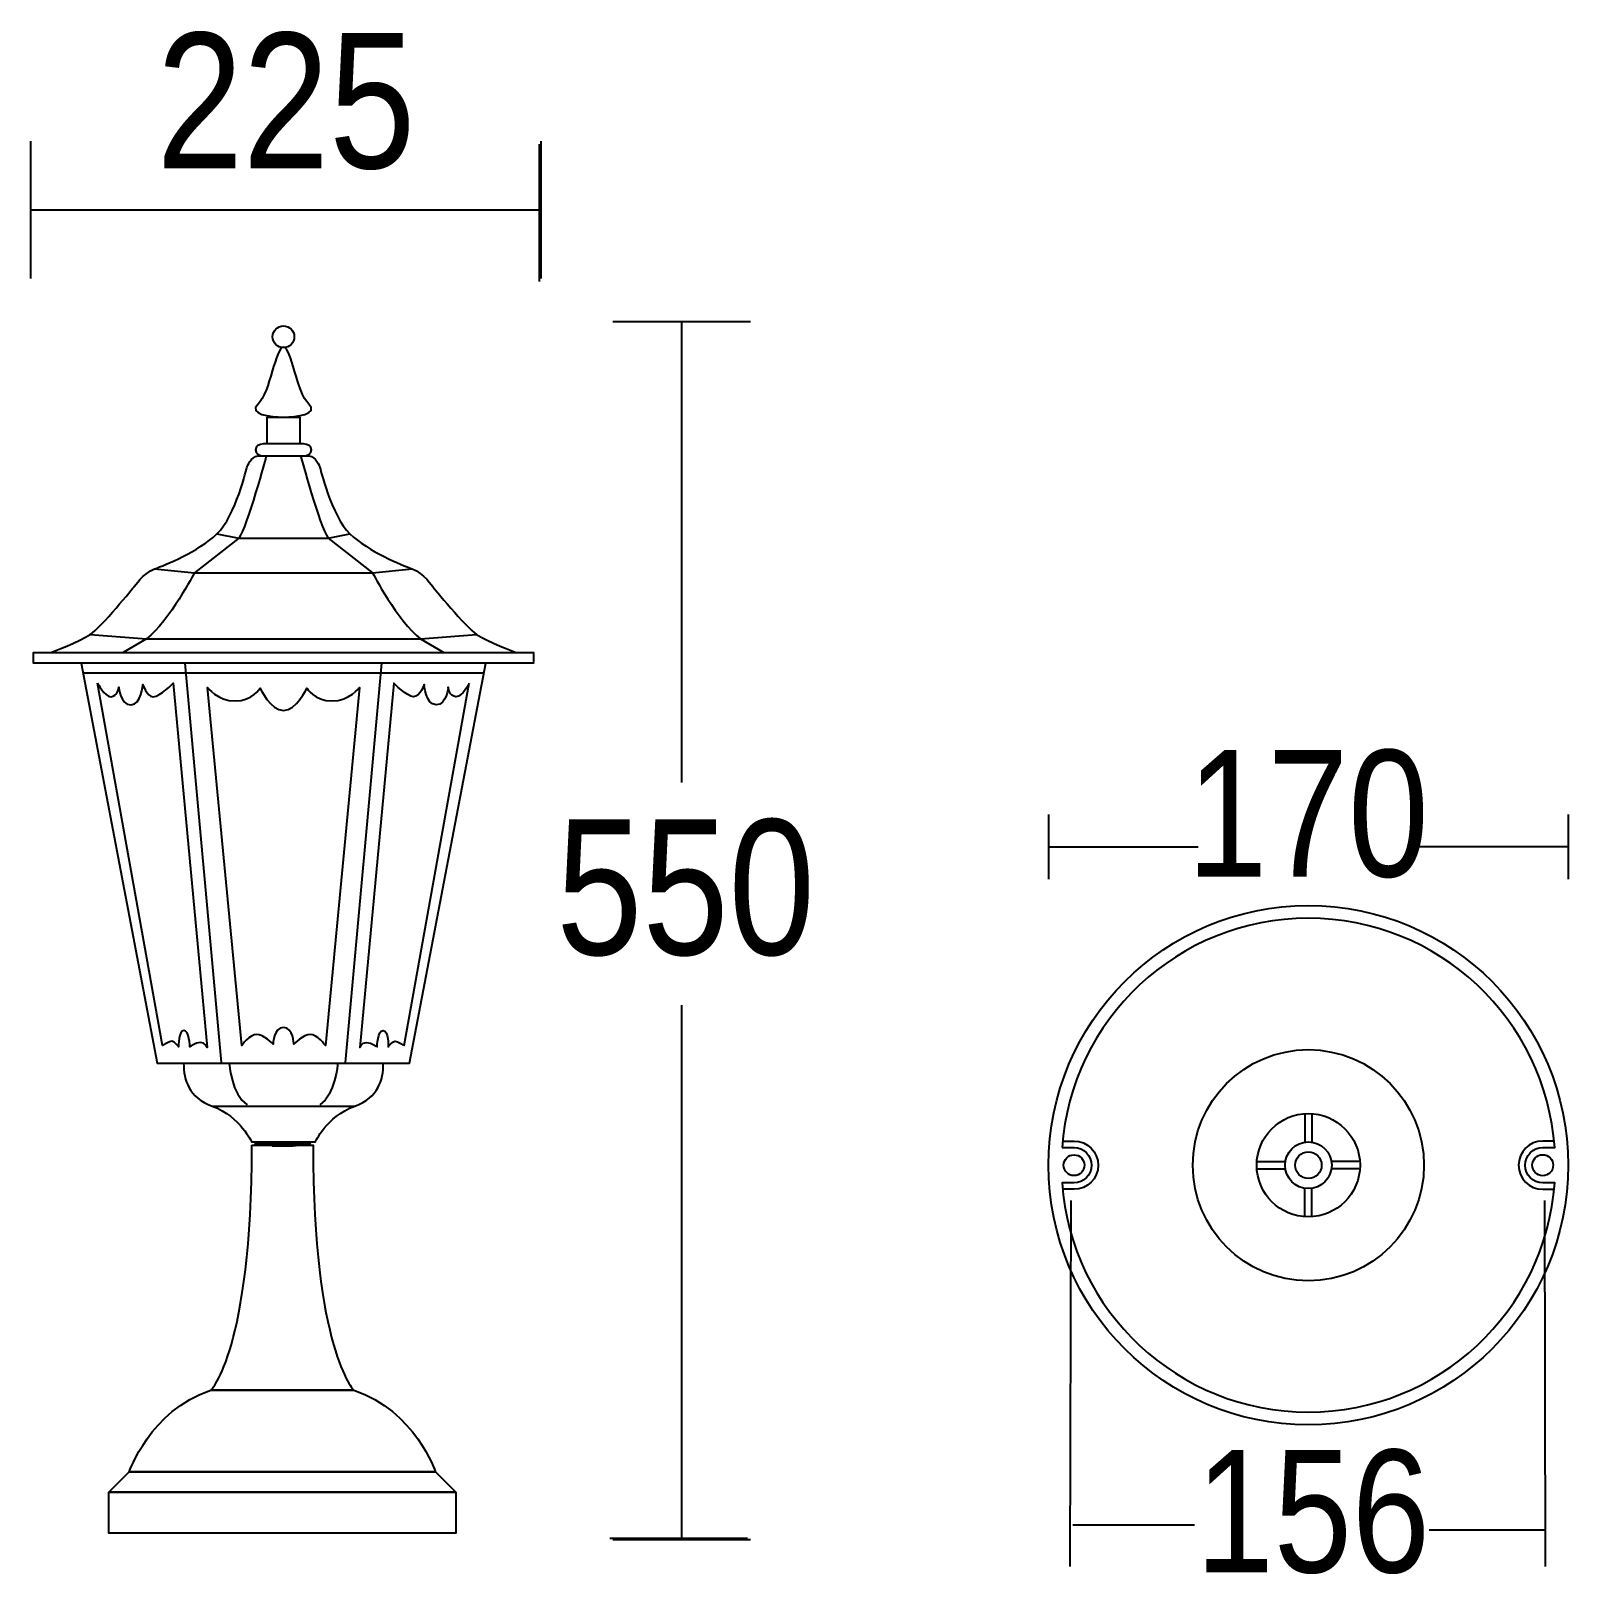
# Model space of a CAD drawing. Extents: x 0 to 181, y 7 to 189.
import ezdxf

# ---------------------------------------------------------------- set-up
doc = ezdxf.new("R2010")
doc.units = 0
doc.layers.add('LIVELLO_1', color=160, linetype='Continuous')
doc.styles.add('STD', font='txt')

# ---------------------------------------------------------------- blocks, each defined once
blk = doc.blocks.new('AI9-BLK1')
at = {"layer": 'LIVELLO_1', "color": 7}
for p, q in [((-90.25, 63.33), (-90.25, 79.48)), ((-30.47, 62.98), (-30.47, 79.13)), ((-30.29, 63.33), (-30.29, 79.48)), ((-90.25, 71.41), (-53.92, 71.4)), ((-72.29, 71.41), (-30.26, 71.4)), ((-21.86, 58.29), (-5.71, 58.29)), ((-13.79, 58.29), (-13.79, 4.13)), ((-67.85, -28.79), (-72.13, 18.15)), ((-53.29, -28.79), (-49.01, 18.15)), ((29.33, -7.23), (29.33, 0.34)), ((90.36, 0.34), (90.36, -7.23)), ((29.33, -3.45), (46.88, -3.45)), ((90.36, -3.45), (72.8, -3.45)), ((-13.79, -22.04), (-13.79, -84.87)), ((59.42, -34.83), (59.42, -38.1)), ((60.26, -34.83), (60.26, -38.1)), ((-57.4, -38.22), (-63.92, -38.22)), ((-61.88, -38.57), (-63.75, -38.4)), ((-57.57, -38.4), (-63.75, -38.4)), ((-61.88, -38.57), (-60.98, -38.57)), ((-60.98, -38.57), (-60.66, -38.57)), ((-60.66, -38.57), (-60.34, -38.57)), ((53.81, -40.44), (57.08, -40.44)), ((53.81, -41.28), (57.08, -41.28)), ((65.87, -40.44), (62.61, -40.44)), ((65.87, -41.28), (62.61, -41.28)), ((31.85, -88.03), (31.97, -45.02)), ((59.42, -46.89), (59.42, -43.62)), ((60.26, -46.89), (60.26, -43.62)), ((87.72, -88.03), (87.61, -45.02)), ((32.15, -83.14), (46.48, -83.13)), ((-22.22, -84.67), (-6.06, -84.67)), ((-21.86, -84.85), (-5.71, -84.85)), ((87.61, -83.75), (74.05, -83.75))]:
    blk.add_line(p, q, dxfattribs=at)
for points in [[(-60.57, 43.9), (-62.49, 43.9), (-62.49, 47.06), (-60.57, 47.06), (-58.66, 47.06), (-58.66, 43.9)], [(-60.66, -38.57), (-60.66, -38.57), (-60.66, -38.57)], [(-78.69, -76.91), (-42.7, -76.91), (-40.3, -79.3), (-81.08, -79.3)], [(-81.08, -79.3), (-40.3, -79.3), (-40.3, -84.1), (-81.08, -84.1)]]:
    blk.add_lwpolyline(points, close=True, dxfattribs=at)
for points in [[(-68.38, 33.34), (-65.81, 32.85), (-60.57, 32.85), (-55.33, 32.85), (-52.76, 33.34)], [(-75.71, 29.22), (-71.04, 28.74), (-60.57, 28.74), (-50.1, 28.74), (-45.43, 29.22)], [(-83.26, 21.5), (-76.67, 21.02), (-60.57, 21.02), (-44.46, 21.02), (-37.88, 21.5)], [(-87.87, 19.41), (-60.57, 19.41), (-33.28, 19.41)], [(-84.32, 18.13), (-75.39, -28.87), (-60.57, -28.87), (-45.76, -28.87), (-36.81, 18.13)], [(-37, 16.97), (-49.1, 16.97), (-60.57, 16.97), (-72.05, 16.97), (-84.14, 16.97)], [(-68.94, -33.92), (-60.57, -33.92), (-52.2, -33.92)], [(-60.34, -38.57), (-59.44, -38.57), (-57.57, -38.4)]]:
    blk.add_lwpolyline(points, dxfattribs=at)
for centre, radius in [((-60.57, 56.5), 1.27), ((59.84, -40.86), 30.52), ((59.84, -40.86), 13.58), ((59.84, -40.86), 6.07), ((32.31, -40.86), 1.22), ((59.84, -40.86), 2.74), ((59.84, -40.86), 1.56), ((87.37, -40.86), 1.23)]:
    blk.add_circle(centre, radius, dxfattribs=at)
for points, knots in [([(-60.57, 47.06), (-62.14, 47.06), (-64.75, 47.41), (-63.56, 48.57), (-62.1, 49.98), (-61.55, 55.28), (-60.57, 55.28), (-59.59, 55.28), (-59.04, 49.98), (-57.58, 48.57), (-56.39, 47.41), (-59, 47.06), (-60.57, 47.06)], [0, 0, 0, 0, 1, 1, 1, 2, 2, 2, 3, 3, 3, 4, 4, 4, 4]), ([(-60.57, 42.51), (-60.57, 42.51), (-62.91, 42.51), (-62.91, 42.51), (-63.44, 42.51), (-63.86, 42.82), (-63.86, 43.21), (-63.86, 43.59), (-63.44, 43.91), (-62.91, 43.91), (-62.91, 43.91), (-60.57, 43.91), (-60.57, 43.91), (-60.57, 43.91), (-58.23, 43.91), (-58.23, 43.91), (-57.7, 43.91), (-57.27, 43.59), (-57.27, 43.21), (-57.27, 42.82), (-57.7, 42.51), (-58.23, 42.51), (-58.23, 42.51), (-60.57, 42.51), (-60.57, 42.51)], [0, 0, 0, 0, 1, 1, 1, 2, 2, 2, 3, 3, 3, 4, 4, 4, 5, 5, 5, 6, 6, 6, 7, 7, 7, 8, 8, 8, 8]), ([(-60.57, 42.49), (-60.57, 42.49), (-63.56, 42.49), (-63.56, 42.49), (-64.36, 42.49), (-64.85, 41.21), (-64.85, 41.21), (-64.85, 41.21), (-66.19, 35.43), (-68.38, 33.34), (-70.56, 31.24), (-74.43, 29.7), (-75.71, 29.22), (-77, 28.74), (-78.12, 27.13), (-78.12, 27.13), (-78.12, 27.13), (-82.05, 22.31), (-83.26, 21.5), (-84.48, 20.7), (-87.87, 19.41), (-87.87, 19.41), (-87.87, 19.41), (-89.95, 19.41), (-89.95, 19.41), (-89.95, 19.41), (-89.95, 18.13), (-89.95, 18.13), (-89.95, 18.13), (-60.57, 18.13), (-60.57, 18.13), (-60.57, 18.13), (-31.19, 18.13), (-31.19, 18.13), (-31.19, 18.13), (-31.19, 19.41), (-31.19, 19.41), (-31.19, 19.41), (-33.28, 19.41), (-33.28, 19.41), (-33.28, 19.41), (-36.65, 20.7), (-37.88, 21.5), (-39.1, 22.31), (-43.02, 27.13), (-43.02, 27.13), (-43.02, 27.13), (-44.15, 28.74), (-45.43, 29.22), (-46.72, 29.7), (-50.57, 31.24), (-52.76, 33.34), (-54.94, 35.43), (-56.3, 41.21), (-56.3, 41.21), (-56.3, 41.21), (-56.77, 42.49), (-57.58, 42.49), (-57.58, 42.49), (-60.57, 42.49), (-60.57, 42.49)], [0, 0, 0, 0, 1, 1, 1, 2, 2, 2, 3, 3, 3, 4, 4, 4, 5, 5, 5, 6, 6, 6, 7, 7, 7, 8, 8, 8, 9, 9, 9, 10, 10, 10, 11, 11, 11, 12, 12, 12, 13, 13, 13, 14, 14, 14, 15, 15, 15, 16, 16, 16, 17, 17, 17, 18, 18, 18, 19, 19, 19, 20, 20, 20, 20]), ([(-62.6, 42.49), (-62.6, 42.49), (-64.85, 34.14), (-65.81, 32.85), (-65.81, 32.85), (-71.04, 28.74), (-71.04, 28.74), (-71.04, 28.74), (-73.95, 23.11), (-76.67, 21.02), (-76.67, 21.02), (-79.41, 19.41), (-79.41, 19.41)], [0, 0, 0, 0, 1, 1, 1, 2, 2, 2, 3, 3, 3, 4, 4, 4, 4]), ([(-58.54, 42.49), (-58.54, 42.49), (-56.3, 34.14), (-55.33, 32.85), (-55.33, 32.85), (-50.1, 28.74), (-50.1, 28.74), (-50.1, 28.74), (-47.2, 23.11), (-44.46, 21.02), (-44.46, 21.02), (-41.73, 19.41), (-41.73, 19.41)], [0, 0, 0, 0, 1, 1, 1, 2, 2, 2, 3, 3, 3, 4, 4, 4, 4]), ([(-82.4, 15.8), (-82.4, 15.8), (-74.77, -26.78), (-74.77, -26.78), (-74.77, -26.78), (-73.98, -26.3), (-73.67, -26.3), (-73.37, -26.3), (-72.9, -26.94), (-72.9, -26.94), (-72.9, -26.94), (-72.9, -25.01), (-72.27, -25.01), (-71.65, -25.01), (-71.56, -26.95), (-71.56, -26.95), (-71.56, -26.95), (-70.97, -26.44), (-70.35, -26.44), (-69.72, -26.44), (-69.53, -27.03), (-69.53, -27.03), (-69.53, -27.03), (-73.52, 15.8), (-73.52, 15.8), (-73.52, 15.8), (-75.08, 14.2), (-75.86, 14.2), (-76.64, 14.2), (-77.1, 15.64), (-77.1, 15.64), (-77.1, 15.64), (-77.26, 13.24), (-78.5, 13.24), (-79.75, 13.24), (-79.91, 15.32), (-79.91, 15.32), (-79.91, 15.32), (-80.06, 14.2), (-80.84, 14.2), (-81.63, 14.2), (-82.4, 15.8), (-82.4, 15.8)], [0, 0, 0, 0, 1, 1, 1, 2, 2, 2, 3, 3, 3, 4, 4, 4, 5, 5, 5, 6, 6, 6, 7, 7, 7, 8, 8, 8, 9, 9, 9, 10, 10, 10, 11, 11, 11, 12, 12, 12, 13, 13, 13, 14, 14, 14, 14]), ([(-60.57, 12.57), (-62.08, 12.57), (-63.32, 15.21), (-63.32, 15.21), (-63.32, 15.21), (-64.17, 13.7), (-66.26, 13.7), (-68.34, 13.7), (-69.51, 15.3), (-69.51, 15.3), (-69.51, 15.3), (-65.48, -26.78), (-65.48, -26.78), (-65.48, -26.78), (-64.53, -25.49), (-63.72, -25.49), (-62.92, -25.49), (-61.79, -26.62), (-61.79, -26.62), (-61.79, -26.62), (-61.76, -24.69), (-60.57, -24.69), (-59.39, -24.69), (-59.35, -26.62), (-59.35, -26.62), (-59.35, -26.62), (-58.22, -25.49), (-57.41, -25.49), (-56.61, -25.49), (-55.65, -26.78), (-55.65, -26.78), (-55.65, -26.78), (-51.63, 15.3), (-51.63, 15.3), (-51.63, 15.3), (-52.8, 13.7), (-54.88, 13.7), (-56.97, 13.7), (-57.82, 15.21), (-57.82, 15.21), (-57.82, 15.21), (-59.06, 12.57), (-60.57, 12.57)], [0, 0, 0, 0, 1, 1, 1, 2, 2, 2, 3, 3, 3, 4, 4, 4, 5, 5, 5, 6, 6, 6, 7, 7, 7, 8, 8, 8, 9, 9, 9, 10, 10, 10, 11, 11, 11, 12, 12, 12, 13, 13, 13, 14, 14, 14, 14]), ([(-38.74, 15.8), (-38.74, 15.8), (-46.37, -26.78), (-46.37, -26.78), (-46.37, -26.78), (-47.15, -26.3), (-47.47, -26.3), (-47.78, -26.3), (-48.25, -26.94), (-48.25, -26.94), (-48.25, -26.94), (-48.25, -25.01), (-48.87, -25.01), (-49.49, -25.01), (-49.58, -26.95), (-49.58, -26.95), (-49.58, -26.95), (-50.17, -26.44), (-50.8, -26.44), (-51.42, -26.44), (-51.61, -27.03), (-51.61, -27.03), (-51.61, -27.03), (-47.61, 15.8), (-47.61, 15.8), (-47.61, 15.8), (-46.06, 14.2), (-45.28, 14.2), (-44.5, 14.2), (-44.03, 15.64), (-44.03, 15.64), (-44.03, 15.64), (-43.88, 13.24), (-42.63, 13.24), (-41.39, 13.24), (-41.23, 15.32), (-41.23, 15.32), (-41.23, 15.32), (-41.08, 14.2), (-40.3, 14.2), (-39.52, 14.2), (-38.74, 15.8), (-38.74, 15.8)], [0, 0, 0, 0, 1, 1, 1, 2, 2, 2, 3, 3, 3, 4, 4, 4, 5, 5, 5, 6, 6, 6, 7, 7, 7, 8, 8, 8, 9, 9, 9, 10, 10, 10, 11, 11, 11, 12, 12, 12, 13, 13, 13, 14, 14, 14, 14]), ([(30.9, -38.79), (31.96, -23.73), (44.51, -11.84), (59.84, -11.84), (75.17, -11.84), (87.72, -23.73), (88.78, -38.79), (88.78, -38.79), (87.37, -38.79), (87.37, -38.79), (86.23, -38.79), (85.3, -39.72), (85.3, -40.86), (85.3, -42), (86.23, -42.93), (87.37, -42.93), (87.37, -42.93), (88.78, -42.93), (88.78, -42.93), (87.72, -57.99), (75.17, -69.87), (59.84, -69.87), (44.51, -69.87), (31.96, -57.99), (30.9, -42.93), (30.9, -42.93), (32.31, -42.93), (32.31, -42.93), (33.46, -42.93), (34.38, -42), (34.38, -40.86), (34.38, -39.72), (33.46, -38.79), (32.31, -38.79), (32.31, -38.79), (30.9, -38.79), (30.9, -38.79)], [0, 0, 0, 0, 1, 1, 1, 2, 2, 2, 3, 3, 3, 4, 4, 4, 5, 5, 5, 6, 6, 6, 7, 7, 7, 8, 8, 8, 9, 9, 9, 10, 10, 10, 11, 11, 11, 12, 12, 12, 12]), ([(-72.3, -28.88), (-72.3, -30.89), (-71.69, -32.89), (-68.94, -33.92), (-65.59, -35.18), (-64.32, -38.11), (-64.32, -38.11), (-64.32, -38.11), (-60.57, -38.11), (-60.57, -38.11), (-60.57, -38.11), (-56.82, -38.11), (-56.82, -38.11), (-56.82, -38.11), (-55.56, -35.18), (-52.2, -33.92), (-49.44, -32.89), (-48.84, -30.89), (-48.84, -28.88)], [0, 0, 0, 0, 1, 1, 1, 2, 2, 2, 3, 3, 3, 4, 4, 4, 5, 5, 5, 6, 6, 6, 6]), ([(30.93, -38.02), (30.93, -38.02), (32.31, -38.02), (32.31, -38.02), (33.88, -38.02), (35.15, -39.29), (35.15, -40.86), (35.15, -42.42), (33.88, -43.69), (32.31, -43.69), (32.31, -43.69), (30.93, -43.69), (30.93, -43.69)], [0, 0, 0, 0, 1, 1, 1, 2, 2, 2, 3, 3, 3, 4, 4, 4, 4]), ([(88.75, -38.02), (88.75, -38.02), (87.37, -38.02), (87.37, -38.02), (85.81, -38.02), (84.54, -39.29), (84.54, -40.86), (84.54, -42.42), (85.81, -43.69), (87.37, -43.69), (87.37, -43.69), (88.75, -43.69), (88.75, -43.69)], [0, 0, 0, 0, 1, 1, 1, 2, 2, 2, 3, 3, 3, 4, 4, 4, 4]), ([(-64.29, -38.52), (-64.29, -62.51), (-69.09, -67.31), (-69.09, -67.31), (-69.09, -67.31), (-52.3, -67.31), (-52.3, -67.31), (-52.3, -67.31), (-57.09, -62.51), (-57.09, -38.52), (-57.09, -38.52), (-64.29, -38.52), (-64.29, -38.52)], [0, 0, 0, 0, 1, 1, 1, 2, 2, 2, 3, 3, 3, 4, 4, 4, 4]), ([(-60.97, -38.57), (-60.97, -38.57), (-60.97, -38.57), (-60.98, -38.57), (-60.98, -38.57), (-60.98, -38.57), (-60.98, -38.57), (-60.98, -38.57), (-60.98, -38.57), (-60.98, -38.57), (-60.97, -38.57), (-60.97, -38.57), (-60.97, -38.57)], [0, 0, 0, 0, 1, 1, 1, 2, 2, 2, 3, 3, 3, 4, 4, 4, 4]), ([(-42.7, -76.91), (-42.7, -76.91), (-45.1, -69.71), (-52.3, -67.31), (-52.3, -67.31), (-69.09, -67.31), (-69.09, -67.31), (-76.29, -69.71), (-78.69, -76.91), (-78.69, -76.91), (-78.69, -76.91), (-42.7, -76.91), (-42.7, -76.91)], [0, 0, 0, 0, 1, 1, 1, 2, 2, 2, 3, 3, 3, 4, 4, 4, 4])]:
    blk.add_open_spline(points, degree=3, knots=knots, dxfattribs=at)
for points in [[(-66.93, -28.96), (-66.93, -28.96), (-66.67, -32.58), (-64.83, -33.75)], [(-54.21, -28.96), (-54.21, -28.96), (-54.46, -32.58), (-56.31, -33.75)], [(-63.92, -38.22), (-63.91, -38.31), (-63.83, -38.38), (-63.75, -38.4)], [(-57.57, -38.4), (-57.48, -38.38), (-57.41, -38.31), (-57.4, -38.22)]]:
    blk.add_open_spline(points, degree=3, dxfattribs=at)
at = {"layer": 'LIVELLO_1', "color": 7, "attachment_point": 1, "style": 'STD'}
for s, insert, char_height in [('\\fArial Narrow|b0|i0;\\H15.9001;\\C7;225', (-75.46, 92.21), 15.9001), ('\\fArial Narrow|b0|i0;\\H14.8714;\\C7;170', (45.57, 7.93), 14.8714), ('\\fArial Narrow|b0|i0;\\H15.9001;\\C7;550', (-28.52, -0.23), 15.9001), ('\\fArial Narrow|b0|i0;\\H14.4020;\\C7;156', (46.61, -74.31), 14.402)]:
    blk.add_mtext(s, dxfattribs=dict(at, insert=insert, char_height=char_height))

msp = doc.modelspace()

# ---------------------------------------------------------------- block references
at = {"layer": 'LIVELLO_1', "color": 7}
msp.add_blockref('AI9-BLK1', (90.667678, 96.301185), dxfattribs=at)

doc.saveas('drawing.dxf')
